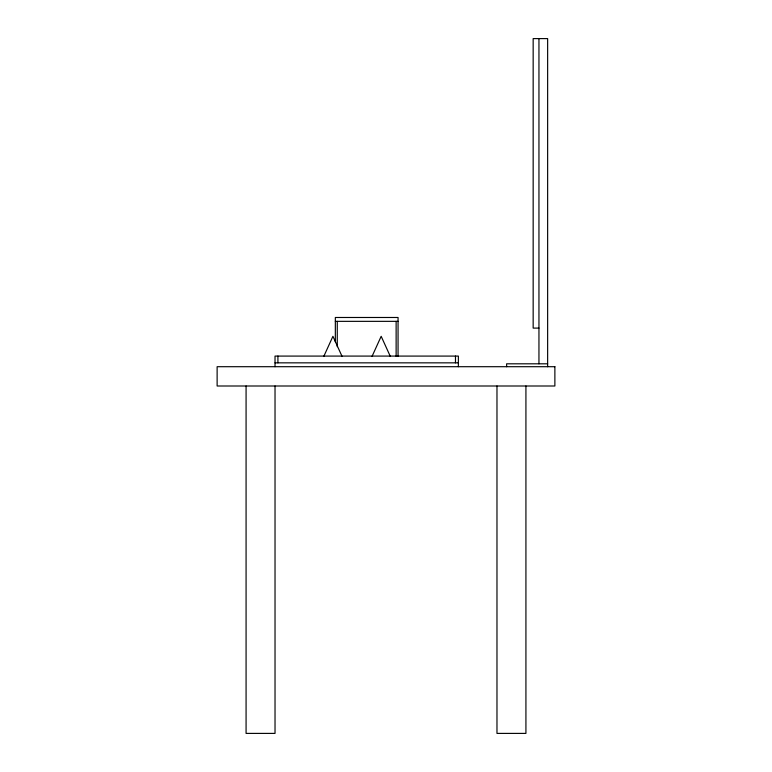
<?xml version="1.0" encoding="UTF-8"?>
<svg xmlns="http://www.w3.org/2000/svg" width="772" height="772" viewBox="0 0 772 772"><rect width="100%" height="100%" fill="white"/><g stroke="black" fill="none" stroke-linecap="round" stroke-linejoin="round"><path stroke-width="1.16" d="M323.757 356.471L332.925 336.303L342.092 356.471M372.007 356.471L381.175 336.303L390.342 356.471M335.337 321.345L398.062 321.345M538.952 328.1L533.163 328.1L533.163 38.6L547.637 38.6L547.637 366.7M275.025 362.84L458.375 362.84M547.637 363.805L506.625 363.805L506.625 366.7M538.952 38.6L538.952 363.805M525.925 386L525.925 733.4L496.975 733.4L496.975 386M458.375 366.7L458.375 356.085L275.025 356.085L275.025 366.7M455.48 356.085L455.48 362.84M398.062 356.326L398.062 317.485L335.337 317.485L335.337 341.851M396.132 321.345L396.132 356.326M337.267 321.345L337.267 346.676M277.92 356.085L277.92 362.84M275.025 386L275.025 733.4L246.075 733.4L246.075 386M554.875 366.7L217.125 366.7L217.125 386L554.875 386L554.875 366.7"/></g></svg>
